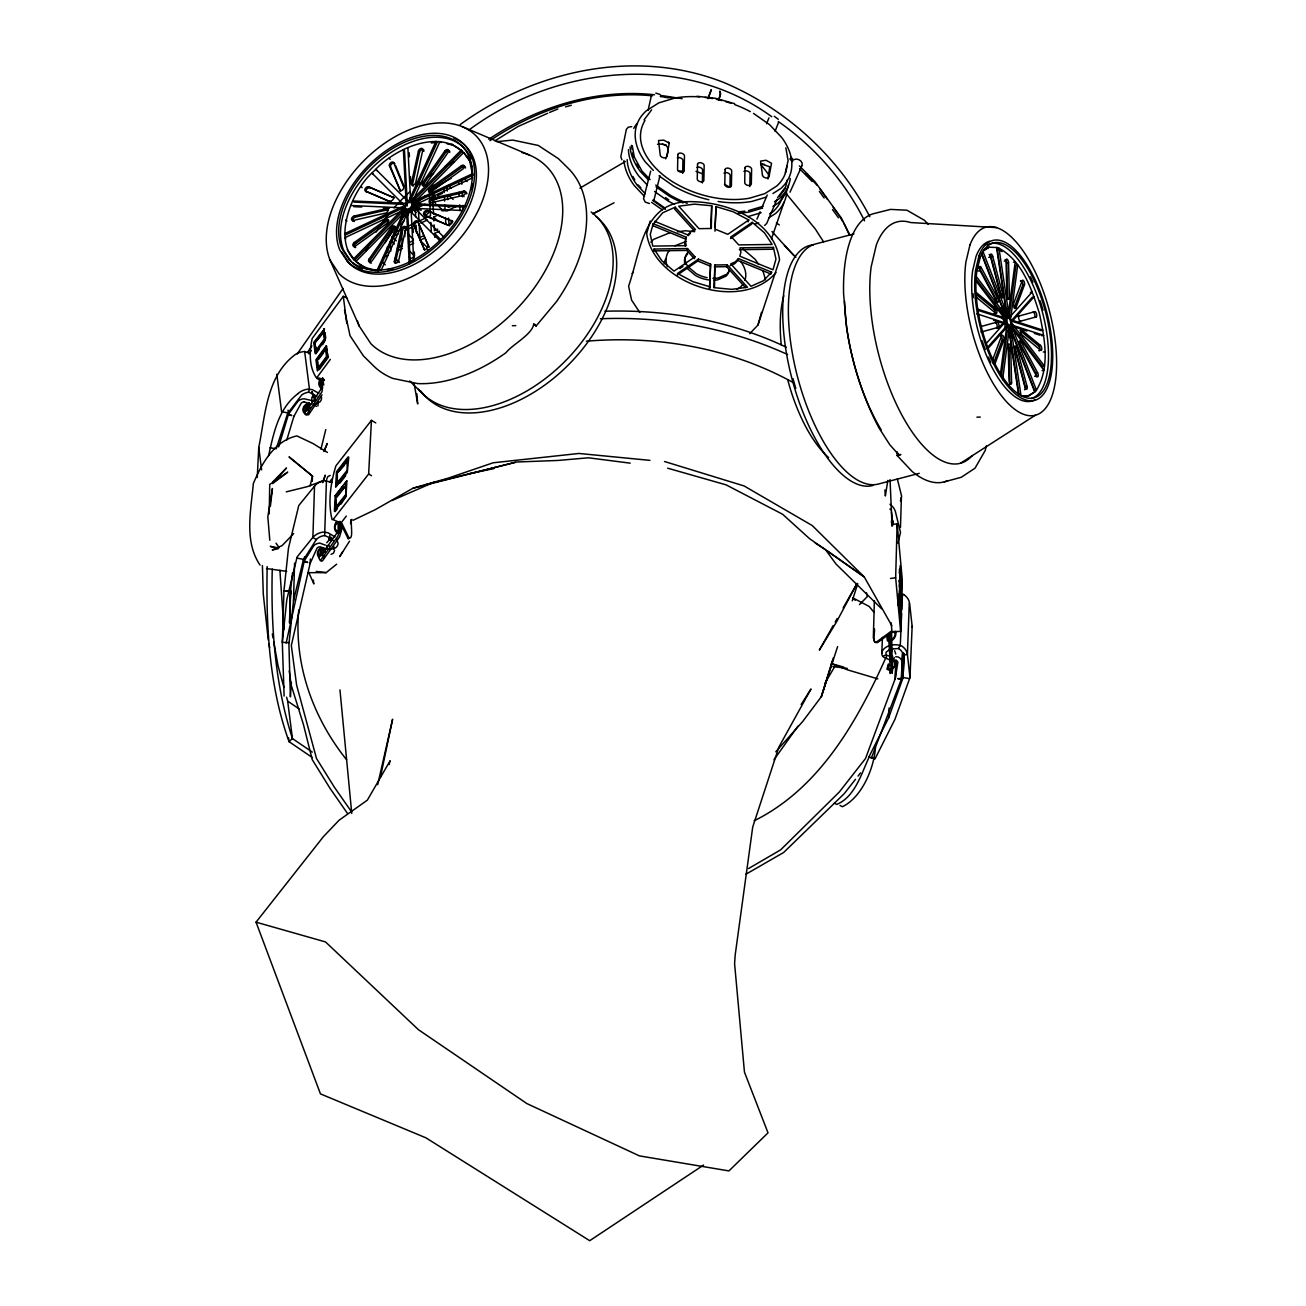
<?xml version="1.0" encoding="UTF-8"?>
<svg xmlns="http://www.w3.org/2000/svg" width="1306" height="1306" viewBox="0 0 1306 1306"><rect width="100%" height="100%" fill="white"/><g stroke="black" fill="none" stroke-linecap="round" stroke-linejoin="round"><path stroke-width="1.5" d="M267.175 566.608C266 625.558 268.905 685.683 289.05 741.677L312.216 757.464M272.252 569.057C270.881 626.145 274.799 683.936 292.446 738.576L312.297 752.109M329.683 539.28L329.732 535.329M333.765 549.565L333.797 546.381M338.221 522.596L338.107 530.905A3.069 1.028 -67.2 0 1 338.058 531.395L320.639 556.144L322.762 548.798M339.642 522.661L339.413 530.905L337.895 536.146L320.296 560.601L319.056 558.397A13.648 4.62 -67.2 0 1 319.17 555.948L321.668 547.753M341.29 523.526L341.046 531.754L339.527 537.011L322.37 560.976L321.015 561.058M669.26 143.154L663.758 140.134L658.502 140.526L660.216 154.957A3.396 2.106 17.7 0 0 663.481 157.765A3.396 2.106 17.7 0 0 666.827 156.263L669.26 143.154L668.509 142.028M682.679 173.355L682.924 160.475A3.396 2.106 17.7 0 0 680.899 158.075A3.396 2.106 17.7 0 0 677.308 157.846M702.367 182.938L702.612 170.041A3.396 2.106 17.7 0 0 700.587 167.658A3.396 2.106 17.7 0 0 696.996 167.413M710.693 228.452L711.721 205.76L694.433 204.144L678.761 206.217L699.004 228.664L711.28 228.485L711.721 205.76M710.611 264.139L709.533 288.724L710.611 264.139L698.416 259.143L677.471 273.476L692.947 281.688L710.17 286.863M713.892 287.679L714.937 264.987L727.213 264.824L747.456 287.255L731.784 289.344L714.496 287.712L714.937 264.987M715.051 227.407L716.047 206.609L733.27 211.784L748.746 219.996L748.109 221.857M714.97 231.195L716.047 206.609M729.956 186.513L730.168 175.461A3.396 2.106 17.7 0 0 727.736 172.914A3.396 2.106 17.7 0 0 724.014 173.176M749.824 186.578L750.068 173.698A3.396 2.106 17.7 0 0 747.652 171.135A3.396 2.106 17.7 0 0 743.93 171.412M328.606 538.888L329.912 537.06M329.243 538.758L329.553 537.843M331.3 540.57L329.634 539.705M331.414 538.807L330.647 537.615M298.764 609.918C293.719 664.232 312.869 717.598 346.596 759.765M291.401 682.238L290.389 696.849L288.871 642.405M891.149 622.815L891.884 630.798L876.848 641.768L874.628 642.013L873.339 637.703L874.367 600.629M892.014 524.555L897.14 523.837L902.087 577.399L901.009 629.965L900.797 631.451L892.651 631.565L877.599 642.519C871.102 644.413 875.444 630.651 874.367 628.708M892.422 660.95C888.896 672.198 897.222 668.084 894.332 661.342L891.672 661.734M892.7 660.167L892.537 668.819A13.648 0.882 -89.9 0 1 892.39 671.268L892.112 673.325L890.676 644.984L891.345 631.271M900.601 631.304L895.655 577.758L897.14 523.837M898.381 599.47L898.218 605.298L899.475 589.675L901.091 607.192L900.667 622.701L899.034 605.184M898.757 607.976L898.512 600.711M899.279 573.04L900.209 569.351L901.271 594.834L900.209 569.351M899.703 581.088L900.144 565.58L901.76 583.096L901.32 598.605L899.703 581.088L898.887 581.203M900.601 618.93L899.54 593.43L900.895 608.188L899.785 619.044M289.622 622.962L290.503 590.981L292.511 572.893M332.132 482.371L324.59 480.69A17.647 14.546 9.8 0 0 315.432 485.065L298.764 505.52L288.463 548.194L283.957 590.883L282.308 642.307L289.067 642.732L293.507 600.695L294.568 563.098M289.687 622.815L290.667 590.949L283.957 590.883L290.683 590.639M893.043 520.947L892.929 524.979L891.459 511.936M900.471 527.461L901.401 497.227M289.491 622.635L290.503 590.981L290.781 593.855M304.445 556.862L304.102 561.76L307.792 562.494L304.314 560.813L313.701 545.859A8.685 7.167 9.8 0 1 319.807 543.149L325.406 545.141M310.355 559.017L310.077 563.604L317.048 548.145A4.408 3.624 9.8 0 1 320.15 546.773L327.545 549.304M314.534 485.963L312.885 537.386L297.115 556.944L286.814 599.617L282.308 642.307L284.12 696.049M326.451 480.461L324.639 535.574L330.336 537.974L333.144 540.619M889.092 640.577L889.99 660.918M875.461 747.13C874.22 767.846 862.025 797.182 842.435 806.716L840.019 805.492M881.795 653.212L882.464 637.426M892.912 660.33L895.736 660.934L895.181 678.793L897.859 662.485A4.408 3.494 -10.1 0 0 895.981 660.134L894.43 660.134M896.161 660.428L895.41 678.189L865.535 758.492L839.35 791.975L780.678 849.831L748.55 868.555M901.646 613.608L900.307 645.18L898.397 648.527L890.137 649.147L886.105 652.2A3.934 3.134 -10.1 0 0 886.072 653.686M901.809 609.657L902.479 593.871L903.932 594.752M901.646 671.431L901.32 679.332L897.761 678.647L901.662 678.418L902.756 652.755M901.826 667.497L902.397 653.669M903.948 594.736A17.647 14.023 -10.1 0 1 909.319 601.984L907.425 654.437L909.972 677.585L894.953 719.328L874.971 758.982L868.947 756.892L888.635 717.859L903.164 677.488L909.596 678.647M909.972 677.585L912.143 626.276L909.596 603.111M889.092 640.413L889.566 633.671M888.635 717.859L889.076 707.999M903.083 674.255L902.903 678.206L903.556 652.967L903.409 656.918L903.279 655.171A13.386 10.628 -10.1 0 0 899.034 648.886L898.397 648.527M903.279 670.305L903.997 654.502M903.425 671.578L904.242 653.816M897.14 455.5L897.304 451.974A4.228 3.069 -43.1 0 0 900.879 454.537L897.14 455.5L912.11 471.466A138.681 57.089 75.3 0 0 947.878 480.575M984.218 249.707L989.148 247.209L997.719 247.552C1022.157 260.025 1031.56 288.773 1039.364 313.228C1044.702 338.515 1050.628 368.21 1035.691 391.376L1028.459 396.093L1022.941 396.404M892.52 658.599L892.635 656.281M335.218 495.79L334.401 511.217L346.041 496.313L346.841 480.886L335.218 495.79L346.841 480.886M348.098 456.904L336.458 471.809L335.658 487.236L347.298 472.331L348.784 457.312L337.16 472.217L336.458 485.718M335.707 500.051L335.103 511.625L337.421 508.638M345.812 484.428L345.943 495.513L336.132 508.083L336.001 496.982L346.498 484.836M347.053 460.447L347.2 471.531L337.389 484.102L337.258 473.001L347.755 460.855M336.132 508.083L336.328 504.524M337.389 484.102L337.568 480.543M350.612 523.641L350.808 519.755M351.951 519.364C349.747 521.045 354.22 540.096 348.947 537.843L341.405 522.433L346.319 516.115M371.443 420.352L335.871 465.932C330.679 482.877 327.757 502.141 332.034 519.478L333.063 519.576L368.651 474.013L371.443 420.352L375.769 422.915M312.199 481.408L312.509 476.135L289.214 457.035L312.509 476.135L310.093 485.946M886.35 658.355L886.578 655.204M889.304 633.426L890.186 673.521L890.447 671.97M891.606 631.533L892.259 668.656M306.224 404.109L304.673 412.125A14.17 4.767 -65.8 0 0 305 413.839L305.865 414.884L306.91 414.231L321.962 391.816L322.631 387.458L321.129 378.626M307.596 403.766L306.208 411.39L321.276 388.747A3.004 1.012 -65.8 0 0 321.26 388.388L319.513 378.511M471.825 166.939L470.976 162.956C450.407 123.727 396.91 145.619 373.891 171.2C345.502 195.231 324.084 265.134 379.034 270.456M471.564 189.55L472.086 183.673M287.581 413.545L301.588 395.114A12.146 10.219 -6.9 0 1 308.33 392.273L309.424 388.959L304.657 351.526L302.878 351.722A15.966 13.435 -6.9 0 0 293.034 356.293C266.228 378.169 265.298 415.912 258.751 447.419L257.249 477.604M270.44 506.01L272.415 488.542L267.828 516.735L269.803 540.276M785.151 188.554L779.372 196.439M986.601 348.473L1004.755 328.132L1005.489 322.533M1006.404 315.579L1007.285 308.951M1000.396 374.447L1007.285 322.06L975.647 280.447M1001.327 376.226L1007.236 331.381L1006.453 326.206L1008.265 325.733M1002.616 379.654L1009.767 325.325L1043.869 370.169L1042.074 370.643M892.292 668.623L891.427 669.243M887.835 480.428L885.354 496.002L884.913 489.913M268.612 455.614C273.689 433.053 278.39 408.533 297.833 393.759M665.636 158.826C670.729 148.051 667.692 142.958 657.489 144.28M767.912 178.971L769.789 166.842L760.549 163.593M380.487 776.907L392.6 719.231L377.695 784.677M405.791 228.142L398.754 260.4A2.694 1.714 -45.5 0 1 396.077 263.11A2.694 1.714 -45.5 0 1 394.363 261.396L401.399 229.138A2.694 1.714 -45.5 0 1 404.076 226.444A2.694 1.714 -45.5 0 1 405.791 228.142L406.917 229.252M422.785 150.141L415.765 182.399A2.694 1.714 -45.5 0 1 413.088 185.109A2.694 1.714 -45.5 0 1 411.374 183.395L418.41 151.137A2.694 1.714 -45.5 0 1 421.071 148.427A2.694 1.714 -45.5 0 1 422.785 150.141L423.911 151.251M395.44 263.061A2.694 1.714 -45.5 0 1 395.489 262.506L402.526 230.248A2.694 1.714 -45.5 0 1 404.615 227.75A2.694 1.714 -45.5 0 1 406.852 228.224M413.169 186.17A2.694 1.714 -45.5 0 1 412.5 184.505L419.52 152.247A2.694 1.714 -45.5 0 1 421.609 149.749A2.694 1.714 -45.5 0 1 423.862 150.206M286.161 643.058L304.314 560.813M310.224 562.984L291.32 645.442L296.609 685.111L316.493 758.46L334.222 786.996L351.445 811.679M648.07 110.39L651.351 95.779M802.113 165.193C803.108 161.291 798.162 158.189 794.717 159.316M785.33 172.816L788.106 160.622L785.853 147.807M787.289 179.918L785.641 186.921L777.592 197.63M986.324 445.901L985.23 450.456L975.043 468.168L961.265 477.278L944.369 481.849M293.507 600.695L303.465 559.425L296.854 558.021M320.95 449.231L325.765 429.592M653.816 200.732L659.971 175.755M900.438 501.063L901.646 496.28L897.336 478.943M897.859 543.133L900.52 532.554L895.345 511.397A15.966 13.648 2.6 0 0 889.957 504.279M324.394 549.663L322.37 555.589M349.73 537.566L348.294 538.97L340.262 522.808L333.063 519.576M389.106 764.614L390.168 760.696L367.361 800.137L339.103 820.201L323.415 836.656L256.041 922.167L320.46 1093.889L425.903 1137.82L589.708 1240.7L703.575 1165.066M749.709 333.683L757.986 324.998L779.551 259.829C774.017 220.518 728.732 202.61 693.355 201.712C642.993 199.23 641.393 249.152 628.61 286.161L631.598 300.119L639.809 312.477M650.176 220.975L646.666 233.66C654.061 285.002 742.02 312.754 776.042 272.497M685.275 246.034L684.654 243.112L686.385 237.284L653.212 223.701L650.257 234.362L652.788 246.099L686.238 245.642L685.291 241.267M757.986 324.998L761.496 312.314M708.081 98.619L711.166 89.804M718.659 100.301L720.618 93.346L719.9 91.11M278.635 446.897L288.528 414.1L297.719 401.611A7.918 6.677 -6.9 0 1 304.118 398.803L314.109 401.04M286.798 439.91L294.013 415.977M832.64 660.738L821.327 696.702L802.668 721.532L775.797 751.783M833.359 657.8L821.327 696.702L837.619 646.584M708.032 98.423L711.411 89.673M718.578 100.284L720.357 94.718L719.998 91.649M852.263 600.825L857.748 583.668M323.039 482.094L325.292 475.123L322.533 482.583M317.978 405.905L318.125 401.97M653.212 223.701L652.576 225.563L685.748 239.145L686.385 237.284M653.963 223.163L662.73 212.764L675.235 207.181L695.478 229.627L690.809 231.701L687.772 234.884L654.6 221.302M654.061 249.038L653.424 250.883L686.874 250.426L694.319 258.67L694.955 256.809L687.511 248.564L654.061 249.038L661.799 260.694L674.01 271.142L694.955 256.809M675.235 207.181L674.598 209.042L693.486 229.987M686.874 250.426L687.511 248.564M676.835 275.337L697.779 261.004L698.416 259.143M731.262 236.664L730.625 238.525L751.57 224.191L752.207 222.33L764.418 232.794L772.156 244.451L738.706 244.908L731.262 236.664L752.207 222.33M745.481 287.614L726.577 266.669L727.213 264.824M737.808 260.449L738.445 258.588L771.617 272.17L770.981 274.031L737.808 260.449L734.772 263.632L730.103 265.706M771.487 238.769L784.041 202.283M773.43 247.373L775.96 259.11L773.005 269.771L739.833 256.188L740.926 252.221L739.98 247.846L773.43 247.373L772.793 249.234L739.343 249.691M911.751 627.337L912.143 626.276M993.066 360.113A2.694 1.11 75.3 0 1 993.148 358.399L1001.653 335.658A2.694 1.11 75.3 0 1 1003.351 336.213A2.694 1.11 75.3 0 1 1003.906 339.87L995.401 362.611L993.605 363.084A2.694 1.11 75.3 0 1 993.164 363.574M1022.206 280.676L1013.701 303.416A2.694 1.11 75.3 0 0 1014.24 307.073A2.694 1.11 75.3 0 0 1015.954 307.628L1024.459 284.888A2.694 1.11 75.3 0 0 1023.904 281.231A2.694 1.11 75.3 0 0 1022.206 280.676L1020.394 281.149M993.605 363.084L1002.094 340.344A2.694 1.11 75.3 0 0 1000.918 335.838M1020.59 280.823A2.694 1.11 75.3 0 1 1022.255 281.982A2.694 1.11 75.3 0 1 1022.663 285.361L1014.158 308.102L1015.954 307.628M886.007 657.391C857.193 721.451 819.613 788.4 754.133 820.788M871.298 758.247L901.662 678.418L901.989 661.669A8.685 6.905 -10.1 0 0 898.299 657.032L895.753 656.657M766.606 123.727L768.956 117.867M775.062 131.384L778.507 122.438M307.906 410.639L309.147 402.672M869.323 756.68C861.389 773.462 855.218 796.66 836.787 804.414L834.371 803.19M323.921 451.501L327.039 443.958M324.263 450.782L327.284 443.436M309.93 411.602L308.004 414.149M756.958 219.147L760.125 211.703M761.708 207.997L767.242 194.986M776.988 199.279L766.704 223.44L764.696 225.432M326.647 479.367L327.871 476.543L330.222 475.449M326.761 542.708L329.39 539.688M334.63 550.414L333.405 553.254L331.055 554.315M801.966 165.731L789.999 192.194M411.765 202.365L411.553 198.349L437.118 142.403L436.008 141.293L407.619 203.426L352.767 200.961L353.893 202.071L403.293 204.291L402.166 203.181M381.156 270.26L409.545 208.127L462.422 210.495M410.313 263.224L407.847 215.408L410.672 209.221L420.075 209.646M414.182 201.548L415.553 198.528L462.389 151.186L461.263 150.076L409.251 202.659L375.948 169.453L377.075 170.564M894.496 657.669L891.214 662.224M324.868 556.144L323.545 558.315M895.704 632.512L895.116 632.071M340.425 530.66C345.339 514.695 326.892 527.395 339.038 531.852M834.844 666.403L824.723 683.609M293.85 416.516L301.245 403.081A4.049 3.396 -6.9 0 1 304.249 401.905M833.212 625.525L819.352 650.11L836.607 621.77L857.111 583.358L843.121 607.959M835.187 622.015L837.179 618.489M888.309 664.068L886.937 669.227L890.17 670.647M888.929 664.33L887.819 668.509L890.431 669.668M342.613 551.703L339.674 556.731L349.551 541.125M891.916 649.523L892.161 648.592M891.688 651.221L891.165 649.866M303.302 560.16L316.281 539.607A13.386 11.036 9.8 0 1 323.855 535.656L324.639 535.574M801.166 704.505L810.993 689.013L778.866 747.081L752.713 827.073L735.18 955.061L734.592 963.746L744.453 1072.128L768.01 1132.857L728.928 1170.911L639.45 1155.892L526.857 1103.57L418.426 1029.683L325.537 941.936L256.041 922.167M797.884 726.185L773.952 759.782M307.351 352.555L311.856 345.878M308.983 353.861L311.22 350.547M315.105 397.71C310.485 398.477 317.831 396.159 313.244 397.089L311.873 397.612L311.726 401.546M322.027 394.869L308.51 414.867L306.714 414.818M650.682 171.119L643.515 198.757L645.213 202.087L649.506 203.54M297.213 353.959L343.103 288.446M369.092 259.078L391.229 227.489A2.694 1.714 -45.5 0 1 394.396 226.003A2.694 1.714 -45.5 0 1 394.543 228.844L372.406 260.416A2.694 1.714 -45.5 0 1 369.239 261.902A2.694 1.714 -45.5 0 1 369.092 259.078L370.218 260.172A2.694 1.714 -45.5 0 0 371.394 263.061M422.605 182.709L444.742 151.137A2.694 1.714 -45.5 0 1 447.925 149.635A2.694 1.714 -45.5 0 1 448.072 152.476L425.936 184.048A2.694 1.714 -45.5 0 1 422.752 185.534A2.694 1.714 -45.5 0 1 422.605 182.709L423.732 183.82A2.694 1.714 -45.5 0 0 423.258 186.023M370.218 260.172L392.355 228.599A2.694 1.714 -45.5 0 1 395.049 227.015M423.732 183.82L445.868 152.231A2.694 1.714 -45.5 0 1 448.562 150.647A2.694 1.714 -45.5 0 1 449.721 152.41M329.455 482.289L331.708 479.139M331.577 539.639L331.626 537.501M346.808 297.915L343.298 296.315L312.248 338.368C309.31 350.857 308.918 366.447 316.085 377.401L324.149 379.507M323.904 328.622L325.325 339.789L315.17 353.534L313.75 342.368L324.574 328.932L314.42 342.678L315.84 353.844L319.235 349.257M314.762 343.005L324.002 331.724L324.982 339.462L316.427 351.053L314.762 343.005L324.002 331.724M315.758 350.743L324.312 339.152L323.317 331.414M322.615 344.686L325.325 339.789M326.125 345.976L327.545 357.142L317.391 370.888L315.954 359.721L326.125 345.976L327.267 350.008M317.815 369.337L316.64 360.032L326.794 346.286M316.983 360.358L326.206 349.077L327.202 356.816L318.631 368.406L317.652 360.668M318.729 359.215L323.006 353.42M317.962 368.096L326.516 356.505L325.537 348.767M319.186 369.68L328.214 357.452L327.741 353.73M317.195 377.189L330.336 359.395M644.054 119.907L651.612 109.867M644.935 120.527C630.129 145.358 655.106 172.082 675.986 183.754A76.254 47.277 17.7 0 0 749.448 198.218L764.81 193.647L776.678 186.072A74.344 46.102 17.7 0 0 786.865 166.221M344.082 465.573L337.258 473.001M336.703 483.693L346.498 471.123M339.838 483.171L345.666 475.727M336.703 497.39L345.274 486.403M335.446 507.675L345.257 495.105M340.915 504.181L346.041 496.313M340.033 521.404L339.217 522.449L338.189 521.845M855.512 779.29L844.215 793.689L783.633 852.508L745.808 874.285M858.026 776.107L860.54 772.907M404.093 220.779L401.154 224.306L401.415 229.399M496.558 141.668L512.752 140.085L538.252 145.439L558.429 158.679L568.388 168.474A138.681 88.188 -45.5 0 1 556.438 301.686L536.129 325.978L533.795 323.692C532.766 334.254 512.164 344.621 505.961 352.718A138.681 88.188 -45.5 0 1 417.626 383.572L392.828 378.414A138.681 88.188 -45.5 0 1 373.336 365.664L363.378 355.852L350.041 335.707L344.523 310.142M336.491 522.008C333.226 524.881 333.895 533.468 339.201 532.946M340.131 532.391C342.907 529.534 342.841 523.788 339.364 521.518M998.339 328.328L1001.735 324.525M986.536 343.135L1007.008 320.166L981.181 253.201M1008.558 312.379L1006.763 312.852L997.18 248.76L998.992 248.287L1009.62 319.448L1042.857 330.14L1041.062 330.614L1011.122 320.982L1032.262 297.278L1034.058 296.805L1010.599 323.121L1036.425 390.102L1034.63 390.559L1011.366 330.255L1013.162 329.781M988.413 348L1008.885 325.031L1034.711 392.012L1026.647 396.567M650.845 242.247L653.555 239.39L669.603 232.86M632.104 273.476L633.394 272.138M688.148 235.684L690.172 233.562M738.445 258.588L735.409 261.771L730.756 263.861L750.983 286.292L763.504 280.708L771.617 272.17M293.654 533.615L282.112 545.598L272.236 550.006L278.178 548.749M890.153 632.365L886.921 637.655L887.427 640.871C892.096 643.14 897.63 635.581 895.41 631.337M859.495 604.564L867.315 596.613L866.547 592.875M273.019 481.669L286.487 467.972L272.595 483.628L287.728 472.103L269.722 484.461L269.232 513.911M405.48 206.479L353.469 259.045L354.595 260.155L401.432 212.813L404.419 211.409M401.024 218.086L406.378 212.682M430.751 188.031L433.592 185.158M416.173 212.6L413.3 209.776L420.467 203.654M435.339 196.21L432.482 193.386L429.478 195.949L429.658 199.345M307.808 572.681L326.141 572.632L336.67 564.192M354.399 242.459L385.711 220.028A2.694 1.714 -45.5 0 1 388.519 220.143A2.694 1.714 -45.5 0 1 387.066 223.342L355.754 245.789A2.694 1.714 -45.5 0 1 352.947 245.659A2.694 1.714 -45.5 0 1 354.399 242.459L355.526 243.569A2.694 1.714 -45.5 0 0 353.959 246.279A2.694 1.714 -45.5 0 0 355.722 247.438M430.098 188.195L461.393 165.764A2.694 1.714 -45.5 0 1 464.218 165.895A2.694 1.714 -45.5 0 1 462.765 169.078L431.453 191.525A2.694 1.714 -45.5 0 1 428.629 191.394A2.694 1.714 -45.5 0 1 430.098 188.195L431.225 189.305A2.694 1.714 -45.5 0 0 429.756 192.504M355.526 243.569L386.821 221.122A2.694 1.714 -45.5 0 1 388.535 220.534M431.225 189.305L462.52 166.874A2.694 1.714 -45.5 0 1 465.393 168.033M748.746 219.996L727.801 234.329L715.606 229.35M679.822 268.595L683.038 266.391M891.394 670.125L895.557 665.538L895.736 660.934M579.946 188.129L625.345 161.52M989.148 247.209L982.879 251.274L1008.722 318.256L1032.181 291.94L1030.385 292.413M960.514 463.238L1035.511 415.128M674.875 245.822L686.434 241.284M772.956 193.517L780.857 188.472A79.274 49.155 17.7 0 0 781.837 137.652L769.577 124.674L753.513 113.41M774.442 201.744L779.307 198.643A81.331 50.428 17.7 0 0 790.277 178.53M772.956 206.397L777.821 203.295A81.331 50.428 17.7 0 0 788.481 185.077M769.658 213.841L772.826 211.833A79.274 49.155 17.7 0 0 782.784 195.884M769.054 217.645L775.65 213.449A82.588 51.212 17.7 0 0 786.783 193.027M649.947 460.365L578.917 453.46L493.162 462.781L448.138 478.176L413.039 488.199L375.165 509.715L353.11 520.261M736.992 289.377L740.208 287.32A40.339 25.01 17.7 0 0 742.575 284.741M494.941 140.819L518.009 126.535L547.671 113.279M903.279 655.171L907.425 654.437L907.18 653.294A17.647 14.023 -10.1 0 0 901.793 646.046C895.671 643.385 886.105 644.74 882.383 650.829A8.489 6.759 -10.1 0 0 882.644 656.249L886.627 654.73M460.136 124.625C534.791 70.149 636.071 47.8 723.834 82.507C785.902 108.708 838.86 156.834 869.78 216.714M469.034 129.931C555.181 65.904 682.205 51.358 771.732 116.707M488.819 139.269C536.946 106.88 596.401 88.433 654.535 94.767M489.962 140.673C537.141 108.724 595.307 90.13 652.478 95.811M891.623 650.323L892.782 648.413M614.032 202.789L592.973 213.776M600.123 210.184L592.989 213.711M314.24 397.057L314.664 395.636L312.918 396.518M314.42 397.514L315.546 395.849L314.322 394.967L312.33 396.681M405.954 199.361L407.08 200.455L404.517 150.892L403.391 149.782L406.231 204.83L344.539 233.758L345.666 234.851L401.22 208.797L400.093 207.703M473.539 174.89L472.413 173.796L410.721 202.724L407.88 147.676M414.981 202.348L471.744 175.739M472.625 177.796L410.933 206.723L413.675 260.008M437.641 195.606L442.554 193.288M463.63 207.001L418.181 204.96L413.692 207.066L412.565 205.956M429.903 204.014L430.507 215.751L419.014 221.138L418.295 207.442L424.874 204.373M433.559 214.315L432.841 200.634L441.053 196.782M394.2 232.778L399.603 230.231M404.468 227.962L415.961 222.575A2.694 1.714 -45.5 0 1 418.655 222.2M441.771 210.462L445.052 208.927L444.856 205.009M448.105 207.507L451.386 205.956M393.579 235.847L398.363 233.611M420.793 223.097L427.356 220.012M433.902 220.959L433.69 217.041L438.62 214.723M448.236 210.217L458.096 205.597M397.334 248.107L402.264 245.806L401.562 232.109M408.598 242.834L413.529 240.516M423.144 236.011L419.863 237.545L419.144 223.865M437.69 229.187L434.408 230.738L434.098 224.861M452.235 222.363L448.954 223.914L448.644 218.037M382.87 257.674L387.866 255.339M397.481 250.834L402.411 248.515M408.745 245.544L413.659 243.243M424.923 237.953L419.993 240.271L427.16 247.324M434.751 237.366L434.539 233.448L439.469 231.146M409.447 259.241L414.377 256.939M409.578 261.967L414.508 259.649M413.3 209.776L415.259 208.878L415.651 216.698M391.947 500.525L433.984 482.224M336.034 523.02L337.683 522.318M549.532 112.447L557.874 109.002M323.104 480.657L307.236 486.681L286.243 491.856M347.804 538.219L348.947 537.843M316.183 403.929L320.003 401.791A6.481 5.469 -6.9 0 0 321.439 399.163L321.505 396.91M630.227 463.157L588.451 457.802L558.005 460.447L516.719 461.998L413.039 488.199M766.393 197.092L751.832 201.434A81.315 50.412 17.7 0 1 718.104 201.499M748.567 210.593L763.112 206.25M762.59 208.029L749.53 211.931A83.372 51.701 17.7 0 1 738.07 213.204M748.044 216.584L761.12 212.698M754.884 224.126L758.672 222.983M565.547 106.88L571.293 105.296M981.541 330.549A2.694 1.11 75.3 0 0 982.798 331.593L981.002 332.067L998.421 327.3A2.694 1.11 75.3 0 0 998.796 324.394A2.694 1.11 75.3 0 0 997.049 322.092L981.426 326.402A2.694 1.11 75.3 0 0 980.871 327.365M1034.793 311.693L1017.39 316.46L1019.186 315.987A2.694 1.11 75.3 0 0 1018.811 318.893A2.694 1.11 75.3 0 0 1020.557 321.194L1018.762 321.668L1036.164 316.901A2.694 1.11 75.3 0 0 1036.556 313.995A2.694 1.11 75.3 0 0 1034.793 311.693L1032.997 312.167A2.694 1.11 75.3 0 1 1034.744 314.468A2.694 1.11 75.3 0 1 1034.368 317.374L1036.164 316.901M853.944 233.905L815.27 244.026A124.086 51.081 75.3 0 0 797.705 377.565A124.086 51.081 75.3 0 0 878.628 483.971L919.228 473.343M988.773 257.413L990.568 256.939A2.694 1.11 75.3 0 1 990.96 254.05A2.694 1.11 75.3 0 1 992.707 256.351L1002.747 294.389A2.694 1.11 75.3 0 1 1002.371 297.278A2.694 1.11 75.3 0 1 1000.608 294.976L990.568 256.939M989.148 254.523A2.694 1.11 75.3 0 1 990.911 256.825L992.707 256.351M1004.216 261.118L1006.012 260.645A2.694 1.11 75.3 0 1 1007.22 259.29A2.694 1.11 75.3 0 1 1008.542 262.735L1009.44 297.817A2.694 1.11 75.3 0 1 1008.232 299.172A2.694 1.11 75.3 0 1 1006.91 295.727L1006.012 260.645M978.733 267.11A2.694 1.11 75.3 0 1 979.386 267.959L981.181 267.485L997.686 298.258A2.694 1.11 75.3 0 1 998.225 301.931A2.694 1.11 75.3 0 1 996.527 301.376L980.022 270.587A2.694 1.11 75.3 0 1 979.467 266.93A2.694 1.11 75.3 0 1 981.181 267.485M1007.612 298.878A2.694 1.11 75.3 0 0 1007.644 298.29L1006.746 263.208L1008.542 262.735M978.21 271.06L980.022 270.587M1013.44 262.163L1015.235 261.69L1007.824 317.962L976.186 276.366M1022.663 285.361L1024.459 284.888M975.37 298.388L977.182 297.915L995.711 313.211A2.694 1.11 75.3 0 0 996.919 311.856A2.694 1.11 75.3 0 0 995.596 308.412L977.051 293.115A2.694 1.11 75.3 0 0 976.17 293.083M1001.016 297.262A2.694 1.11 75.3 0 0 1000.951 294.862L1002.747 294.389M979.386 267.959L995.874 298.731L997.686 298.258M1007.644 298.29L1009.44 297.817M976.79 294.862L993.801 308.869L995.596 308.412M993.915 313.669L995.711 313.211M1006.142 311.595L1004.347 312.069L981.802 253.642M1002.633 313.979L1004.445 313.505M977.77 310.257L1002.094 318.076L1003.906 317.603M1011.04 315.644L1009.244 316.101L1015.921 265.428L1017.717 264.955L1010.305 321.227L1044.408 366.072L1042.612 366.545L1011.905 326.157L1013.701 325.684M997.049 322.092L995.237 322.566A2.694 1.11 75.3 0 1 997 324.868A2.694 1.11 75.3 0 1 996.609 327.773L998.421 327.3M1006.387 320.868L1004.575 321.341L1002.094 318.076M1004.673 322.778L1002.877 323.251L1005.212 320.639L1004.526 318.86M1011.122 320.982L1012.934 320.509M1005.293 324.035L1007.089 323.561M1004.755 328.132L1006.551 327.659M1007.236 331.381L1009.032 330.924M999.09 334.483L1000.886 334.01M1018.941 394.249L1009.652 332.165L1011.448 331.691M1038.743 350.645L1040.555 350.171A2.694 1.11 75.3 0 0 1041.764 348.816A2.694 1.11 75.3 0 0 1040.425 345.372L1021.88 330.091L1020.084 330.565L1038.629 345.845A2.694 1.11 75.3 0 1 1039.837 348.294A2.694 1.11 75.3 0 1 1039.625 350.677M1002.094 340.344L1003.906 339.87M1041.829 335.789L1043.641 335.316L1010.403 324.623L1021.031 395.783L1028.459 396.093M1018.631 341.535A2.694 1.11 75.3 0 1 1019.284 342.384L1021.08 341.911L1037.584 372.7A2.694 1.11 75.3 0 1 1038.123 376.357A2.694 1.11 75.3 0 1 1036.425 375.818L1034.613 376.275M1009.212 384.682A2.694 1.11 75.3 0 0 1009.783 383.131L1008.901 348.033L1010.697 347.559A2.694 1.11 75.3 0 0 1009.375 344.115A2.694 1.11 75.3 0 0 1008.167 345.47L1009.048 380.568A2.694 1.11 75.3 0 0 1010.387 384.013A2.694 1.11 75.3 0 0 1011.595 382.658L1010.697 347.559M1014.06 346.678A2.694 1.11 75.3 0 1 1015.186 348.784L1016.982 348.31L1027.022 386.347A2.694 1.11 75.3 0 1 1026.647 389.237A2.694 1.11 75.3 0 1 1024.9 386.935L1014.86 348.898A2.694 1.11 75.3 0 1 1015.235 346.008A2.694 1.11 75.3 0 1 1016.982 348.31M1038.629 345.845L1040.425 345.372M991.336 358.872L993.148 358.399M1043.298 352.049L1045.094 351.575M1019.284 342.384L1035.789 373.173L1037.584 372.7M1009.783 383.131L1011.595 382.658M1024.541 389.694A2.694 1.11 75.3 0 0 1025.226 386.821L1027.022 386.347M426.017 484.51L515.364 462.308M354.383 221.53L353.257 220.436A2.694 1.714 -45.5 0 1 351.543 218.722A2.694 1.714 -45.5 0 1 354.22 216.012L386.315 208.731L387.441 209.842A2.694 1.714 -45.5 0 1 388.47 209.891M463.891 191.117A2.694 1.714 -45.5 0 1 465.605 192.815A2.694 1.714 -45.5 0 1 462.928 195.525L430.849 202.805A2.694 1.714 -45.5 0 1 429.135 201.108A2.694 1.714 -45.5 0 1 431.813 198.398L463.891 191.117L465.018 192.227A2.694 1.714 -45.5 0 1 466.732 193.925M352.979 221.236A2.694 1.714 -45.5 0 1 353.028 218.951A2.694 1.714 -45.5 0 1 355.346 217.123L387.441 209.842M430.311 203.246A2.694 1.714 -45.5 0 1 432.939 199.508L465.018 192.227M353.257 220.436L385.352 213.139A2.694 1.714 -45.5 0 0 388.029 210.446A2.694 1.714 -45.5 0 0 386.315 208.731M494.043 468.56L468.87 473.817M890.512 578.46L895.655 577.758M899.083 580.19L899.899 580.076M898.414 604.286L899.23 604.172M677.439 231.815L685.275 230.77L694.743 231.668M726.577 266.669L714.3 266.848M431.274 142.974L437.118 142.403M387.017 269.689L392.861 269.118M604.923 311.236C666.925 309.359 730.119 320.427 786.294 347.216M600.336 318.762C664.281 316.215 729.287 327.871 787.6 354.514M760.614 164.181L764.483 164.376M586.361 341.192C657.277 335.267 730.919 347.951 793.428 382.707M512.376 325.716L515.788 325.635M976.904 417.169L980.3 417.087M329.308 549.451L334.711 548.373A8.489 7.003 9.8 0 0 338.107 543.671L336.67 538.774M678.271 170.988L683.593 171.086M631.761 126.6L628.186 127.237L626.358 129.392L620.807 156.736L621.868 159.773M466.454 206.07L411.602 203.605L439.991 141.472L441.118 142.583M350.694 205.483L405.546 207.948L377.173 270.081L378.299 271.175L403.848 215.229L402.738 214.119M353.795 206.674L361.713 207.034M383.442 207.997L389.368 208.274M441.803 210.625L447.729 210.903M996.723 227.619L910.723 222.559A124.772 51.358 75.3 0 0 876.326 244.973L871.135 266.963A124.772 51.358 75.3 0 0 901.695 414.753A124.772 51.358 75.3 0 0 972.252 455.598M286.716 571.342L266.506 568.567M283.957 590.883L290.52 591.308M655.808 93.085L659.905 94.407M329.292 545.843L326.68 545.5M660.493 95.371L682.156 98.685M660.281 96.595L675.904 98.179M664.95 97.346L668.852 97.754M696.947 96.252L715.819 98.358L734.641 103.68M891.116 656.624L892.406 656.771M316.248 571.408L326.141 572.632M832.853 666.533L847.251 668.378M269.967 447.811L276.252 448.742L287.793 412.908L281.59 411.7L276.807 374.251M323.153 378.593C317.913 377.924 317.538 386.935 321.782 388.584M311.138 404.076L304.249 401.889M288.267 414.933L291.744 415.553L288.528 414.1L288.022 410.166M662.207 144.248L666.142 145.015M278.194 547.932L270.309 546.332L275.076 547.867M447.076 143.823L453.035 145.064L462.389 151.186M366.382 268.693L376.308 270.766M889.941 660.052L883.134 656.902M304.657 351.526L309.946 353.159M309.081 392.159L316.885 396.534M843.725 667.105L831.318 663.595L847.676 669.896L877.812 678.875M709.974 266L697.779 261.004M667.676 468.185L726.087 484.853L782.604 514.254L809.573 538.676L864.262 576.942L891.851 625.737M977.704 309.179L1007.204 318.664L996.56 247.503M976.61 313.75L1007.971 323.839L1018.615 395M993.523 320.248L1006.175 324.312M1013.766 326.761L1026.875 330.973M1034.352 333.373L1039.968 335.185M664.509 461.508L744.077 485.946L812.218 525.534L864.262 576.942L827.025 550.642M889.859 656.347L887.688 655.514M774.246 116.267L778.327 119.303M696.016 171.331L702.873 173.943M316.607 406.427L312.983 403.897M368.619 186.823L394.004 197.761L368.619 186.823A2.694 1.714 -45.5 0 0 365.435 188.325A2.694 1.714 -45.5 0 0 365.582 191.149L390.984 202.071L365.582 191.149M427.307 210.576L452.692 221.498L427.307 210.576A2.694 1.714 -45.5 0 0 424.124 212.062A2.694 1.714 -45.5 0 0 424.27 214.902L425.397 215.996A2.694 1.714 -45.5 0 1 425.25 213.172A2.694 1.714 -45.5 0 1 428.433 211.686M424.27 214.902L449.672 225.824M427.258 216.763L447.811 225.073M534.676 324.916L533.844 324.492L536.129 325.978M462.095 126.568L528.783 154.794M323.072 379.409L322.06 378.936L322.778 377.973L320.035 380.209L316.803 378.365M306.159 414.296C298.601 411.716 306.453 398.297 309.93 407.733M321.913 387.637C317.407 386.201 320.084 376.389 324.361 380.568M724.471 184.244L729.336 186.987M997.18 248.76L1002.029 251.568M368.651 474.013L371.541 475.71M815.303 543.067L825.392 549.5L835.971 563.996L881.73 608.89M327.414 452.431L312.999 443.534L296.886 435.91C274.113 440.938 261.624 463.695 253.331 483.595C250.997 510.287 243.896 541.321 260.041 565.074M365.647 268.22L355.885 261.461L407.896 208.895L439.779 240.663M316.281 539.607L312.885 537.386L313.783 536.472A17.647 14.546 9.8 0 1 322.941 532.097L327.904 532.701L334.956 536.864M776.368 222.983L779.356 224.942M286.585 697.208L287.663 701.126L299.237 709.011M659.024 175.869L673.488 186.007A81.315 50.412 17.7 0 0 708.832 199.736M655.759 185.028L670.223 195.165A81.315 50.412 17.7 0 0 687.25 203.295M656.02 186.872L669.211 196.112A83.372 51.701 17.7 0 0 683.038 202.969M665.521 197.581L668.737 199.834M654.535 191.525L667.725 200.765A83.372 51.701 17.7 0 0 674.467 204.373M653.375 199.949L664.46 207.719M652.608 200.34L665.456 209.352M651.612 202.332L662.273 209.809M778.262 121.491C814.503 146.713 844.949 181.338 864.539 220.828M318.795 393.269L312.314 389.661L307.661 389.172A15.966 13.435 -6.9 0 0 297.801 393.743M1040.555 350.171L1022.01 334.891A2.694 1.11 75.3 0 1 1020.672 331.446A2.694 1.11 75.3 0 1 1021.88 330.091M743.049 248.973L755.243 259.421L758.574 264.416M451.909 143.954L453.035 145.064M461.393 165.764L462.52 166.874M444.742 151.137L445.868 152.231M464.234 178.71L467.091 181.518M418.41 151.137L419.52 152.247M462.928 195.525L464.054 196.635M448.317 185.468L451.19 188.293M448.823 195.214L453.117 199.443M431.453 191.525L432.58 192.635A2.694 1.714 -45.5 0 1 431.421 193.174M431.813 198.398L432.939 199.508M432.841 200.634L435.714 203.442M438.587 206.266L442.881 210.495M389.09 158.222L390.216 159.316M393.71 162.711L394.836 163.821A2.694 1.714 -45.5 0 0 392.012 163.691A2.694 1.714 -45.5 0 0 390.559 166.89L400.501 191.182L389.433 165.78A2.694 1.714 -45.5 0 1 390.886 162.597A2.694 1.714 -45.5 0 1 393.71 162.711L403.668 187.019A2.694 1.714 -45.5 0 1 402.199 190.203A2.694 1.714 -45.5 0 1 399.375 190.088M411.374 183.395L412.5 184.505M389.433 165.78L390.559 166.89M414.426 197.435L415.553 198.528M416.859 199.851L417.969 200.944L414.198 204.781L413.071 203.671M433.69 217.041L438 221.269M410.443 197.255L411.553 198.349M417.055 203.85L418.181 204.96M418.295 207.442L421.169 210.266M412.37 201.94L413.48 203.05M414.998 208.372L416.124 209.466M406.15 203.361L407.276 204.471M410.998 208.193L412.125 209.286M406.231 204.83L407.358 205.924M434.539 233.448L440.269 239.096M373.287 174.384L372.161 173.274L405.709 206.707L404.582 205.597M408.778 209.776L409.904 210.886M411.21 212.192L412.337 213.302L412.043 207.834M413.496 224.534L424.581 249.936L413.496 224.534A2.694 1.714 -45.5 0 1 414.949 221.334A2.694 1.714 -45.5 0 1 417.773 221.465L428.858 246.867A2.694 1.714 -45.5 0 1 428.956 247.34M404.795 209.597L405.921 210.707M406.721 214.298L407.847 215.408M400.305 211.703L401.432 212.813M417.773 221.465L428.858 246.867M407.407 227.587L408.533 228.681M361.06 186.546L362.186 187.656M407.472 233.496L413.202 239.145M401.399 229.138L402.526 230.248M385.711 220.028L386.821 221.122M387.066 223.342L388.192 224.452M391.229 227.489L392.355 228.599M409.757 251.323L414.524 255.862L414.329 251.96M391.996 236.598L396.289 240.826M408.925 256.858L410.051 257.968M391.604 241.153L394.477 243.977M354.22 216.012L355.346 217.123M395.212 258.147L399.505 262.375M394.363 261.396L395.489 262.506M345.764 220.028L346.89 221.138M382.413 262.065L385.27 264.873M345.861 238.867L344.751 237.757L406.444 208.829L409.284 263.861M347.298 249.707L354.595 260.155M352.604 257.739L353.73 258.849M409.692 380.977L422.295 393.367M443.567 236.843L411.684 205.075L463.695 152.492L470.976 162.956M855.25 600.303L852.834 597.87L869.143 606.441L874.089 612.432M790.963 157.291L793.787 160.165M799.419 165.878L814.928 181.616L841.472 218.249L849.357 234.819M789.82 158.81L792.611 161.65M799.615 168.735L812.201 181.518M795.876 257.266L784.4 245.512M805.998 173.682L817.311 185.452M653.343 170.417L645.18 161.764A79.274 49.155 17.7 0 1 646.144 110.945L658.795 102.864L675.169 97.983A81.315 50.412 17.7 0 1 699.608 96.889M650.062 179.575L641.899 170.923L634.308 157.128L632.267 145.717M648.543 180.114L640.152 171.249A81.331 50.428 17.7 0 1 630.047 146.99M647.058 184.783L638.683 175.902A81.331 50.428 17.7 0 1 628.431 149.651M638.144 184.93L640.838 187.77M645.311 193.761L637.148 185.109A79.274 49.155 17.7 0 1 627.158 159.528M644.495 196.439L634.292 185.615A82.588 51.212 17.7 0 1 623.958 160.475M687.315 268.546L695.396 275.452A23.165 14.366 17.7 0 0 710.399 280.137M928.207 224.289L924.468 220.306L906.935 210.217L890.545 209.401L873.567 213.678A138.681 57.089 75.3 0 0 843.594 293.866L846.631 327.708A138.681 57.089 75.3 0 0 879.003 427.944L889.827 444.775L897.728 453.606M769.381 175.428L761.251 165.046M793.852 255.568L771.977 231.489M785.771 193.108L815.303 229.007L820.315 236.81A227.473 52.289 59.8 0 0 823.645 241.871M976.839 280.055L1005.114 317.244L1003.449 306.061M993.507 306.763L995.956 309.995M276.007 543.214L279.239 547.655M819.368 191.394L824.135 197.99M832.493 209.531L838.468 217.759M820.135 189.305L827.253 199.181M833.195 207.409L837.946 213.988M347.576 813.573L330.173 788.563L312.265 759.7L303.449 724.569L291.107 684.801L289.23 670.86M304.869 412.402C300.788 408.762 307.302 401.432 309.293 408.027M351.085 261.543L343.658 250.295A80.074 50.918 -45.5 0 1 387.131 155.153A80.074 50.918 -45.5 0 1 471.123 158.924M341.617 251.764L349.273 263.371A82.653 52.567 -45.5 0 0 451.892 233.725A82.653 52.567 -45.5 0 0 453.9 138.24M330.043 260.057L339.038 273.705A97.199 61.823 -45.5 0 0 475.955 214.951A97.199 61.823 -45.5 0 0 417.789 126.764A97.199 61.823 -45.5 0 0 330.043 260.057L359.281 326.157L370.839 343.674A124.772 79.34 -45.5 0 0 529.142 294.748A124.772 79.34 -45.5 0 0 521.829 152.476M839.138 215.637L842.974 221.71M636.642 164.164L638.536 167.609M1036.425 375.818L1019.921 345.029A2.694 1.11 75.3 0 1 1019.366 341.372A2.694 1.11 75.3 0 1 1021.08 341.911M319.448 556.634C315.317 552.356 322.713 544.275 324.41 552.014M318.958 557.433C313.848 552.128 322.99 542.153 325.112 551.703M843.937 223.244L849.847 235.096M308.624 572.126L313.848 583.962L313.293 580.044M762.998 271.077L765.528 279.876M395.604 165.699L404.027 186.252M1000.461 308.33L1003.89 317.227M1009.652 332.165L1011.84 337.813M894.643 650.763L895.769 654.045M326.712 545.892L327.626 549.14M283.924 687.397L278.047 665.831L273.77 641.981M990.911 256.825L1000.951 294.862M1015.186 348.784L1025.226 386.821M469.85 161.846L472.413 173.796M272.334 634.03L273.052 638.014M268.285 640.087L263.273 593.985L262.408 565.563M268.971 643.891L269.64 647.711M631.369 145.309L632.055 149.145M632.741 152.998L633.426 156.834M322.713 379.262L323.757 385.09M312.232 391.718L312.918 395.538L312.069 391.653M414.247 384.209L417.691 403.929L416.859 393.759M1001.653 294.046L1002.257 298.046M1009.636 347.412L1010.224 351.412M762.475 175.102L760.582 161.128L766.018 160.263L771.52 163.283L769.103 176.408A3.396 2.106 17.7 0 1 765.757 177.894A3.396 2.106 17.7 0 1 762.492 175.102M343.298 296.315L346.759 323.48M325.047 332.655L325.765 338.238M315.938 347.184L316.427 351.053M314.975 396.828L315.481 400.779M258.751 447.419L261.608 469.882M287.663 701.126L292.446 738.576L289.05 741.677L288.544 737.743M891.394 520.98L891.818 525.012M339.952 689.878L351.755 813.442M899.687 569.579L900.046 573.481M899.377 569.449L899.72 573.138M899.263 582.035L899.932 589.414M899.246 585.088L899.605 588.99M899.556 599.519L899.916 603.405M899.393 600.923L899.736 604.613M279.908 570.265L283.957 629.296M461.54 179.232L461.802 184.26M462.242 192.847L462.438 196.765M462.895 205.352L463.091 209.27M458.488 180.669L458.667 184.015M459.092 192.325L459.288 196.243M459.745 204.83L460.039 210.69M446.979 185.811L447.256 191.084M447.501 195.769L447.697 199.671M443.942 187.509L444.203 192.521M444.448 197.19L444.644 201.108M445.493 217.514L445.803 223.391M432.482 193.386L432.71 197.908M430.849 222.379L431.355 232.158M416.5 233.121L416.108 225.285L404.599 230.689L404.909 236.549M409.202 152.753L409.415 156.72M410.427 176.539L410.737 182.497M413.12 228.534L413.316 232.435M390.282 241.659L390.772 251.193M387.409 246.703L387.719 252.629M890.039 479.58L892.08 526.334M889.957 509.046A12.146 10.383 2.6 0 1 890.447 509.732M740.698 261.461A40.339 25.01 17.7 0 1 744.926 280.349M667.301 266.702A40.339 25.01 17.7 0 1 669.292 250.442M685.16 264.612A22.594 14.007 17.7 0 1 687.593 254.066M729.107 269.509A22.594 14.007 17.7 0 1 725.989 276.154L717.712 279.843A23.165 14.366 17.7 0 1 714.153 280.219M712.962 278.309A23.165 14.366 17.7 0 0 718.365 277.933L726.642 274.227A22.594 14.007 17.7 0 0 728.944 271.175M707.166 277.672A23.165 14.366 17.7 0 1 696.049 273.525L687.984 266.62A22.594 14.007 17.7 0 1 688.262 252.14M664.199 263.861A40.339 25.01 17.7 0 1 665.57 259.094M705.175 97.428A81.315 50.412 17.7 0 1 712.619 98.538M716.325 99.272A81.315 50.412 17.7 0 1 721.908 100.578M725.614 101.607A81.315 50.412 17.7 0 1 731.131 103.337M734.723 104.611A81.315 50.412 17.7 0 1 750.281 111.614M634.781 179.901A78.099 48.42 17.7 0 1 632.888 176.473M633.753 128.396A81.331 50.428 17.7 0 1 637.001 123.515M744.942 211.148A81.315 50.412 17.7 0 1 739.31 211.719M872.996 485.457A124.086 51.081 75.3 0 1 790.914 374.561A124.086 51.081 75.3 0 1 813.393 244.826M828.592 457.524A100.497 41.368 75.3 0 1 787.796 380.03M781.282 344.882A100.497 41.368 75.3 0 1 783.796 295.744M795.811 388.355A100.497 41.368 75.3 0 1 793.036 378.658M881.158 429.805A124.086 51.081 75.3 0 1 844.525 301.098M990.813 362.399A80.074 32.96 75.3 0 1 988.348 357.06M985.295 349.649A80.074 32.96 75.3 0 1 982.145 340.833M973.345 297.654A80.074 32.96 75.3 0 1 973.101 293.785M987.058 245.071A80.074 32.96 75.3 0 1 1041.372 308.363A80.074 32.96 75.3 0 1 1031.136 398.575M1035.103 399.685A82.653 34.021 75.3 0 1 990.177 363.705A82.653 34.021 75.3 0 1 972.578 271.028L976.023 256.466A82.653 34.021 75.3 0 1 989.605 241.235M1030.336 276.79A82.653 34.021 75.3 0 1 1032.932 282.21M1040.164 300.821A82.653 34.021 75.3 0 1 1043.004 310.224M1020.215 335.364A2.694 1.11 75.3 0 1 1019.872 335.005M995.401 362.611A2.694 1.11 75.3 0 1 993.213 360.799M995.694 302.878A2.694 1.11 75.3 0 1 995.025 302.339M995.874 298.731A2.694 1.11 75.3 0 1 996.429 302.388M993.801 308.869A2.694 1.11 75.3 0 1 995.058 311.661A2.694 1.11 75.3 0 1 994.535 313.881M977.182 297.915A2.694 1.11 75.3 0 1 976.268 296.478M1005.098 259.567A2.694 1.11 75.3 0 1 1006.746 263.208M999.612 297.197A2.694 1.11 75.3 0 1 999.025 296.103M1007.563 344.588A2.694 1.11 75.3 0 1 1008.901 348.033M1035.789 373.173A2.694 1.11 75.3 0 1 1036.327 376.83M596.14 216.649A124.086 78.915 -45.5 0 1 567.914 365.37A124.086 78.915 -45.5 0 1 420.907 391.147M400.126 246.72A107.663 68.467 -45.5 0 1 402.248 243.438M425.25 215.947A107.663 68.467 -45.5 0 1 429.658 211.833M591.128 212.045A124.086 78.915 -45.5 0 1 566.494 359.803A124.086 78.915 -45.5 0 1 418.54 389.188M385.09 242.704A112.953 71.83 -45.5 0 1 395.032 227.505M399.799 221.318A112.953 71.83 -45.5 0 1 408.892 210.935M412.99 206.74A112.953 71.83 -45.5 0 1 424.679 196.178M429.266 192.504A112.953 71.83 -45.5 0 1 451.141 178.285M359.281 326.157A124.772 79.34 -45.5 0 1 357.436 320.982M359.117 269.101A124.772 79.34 -45.5 0 1 360.276 265.445M366.039 250.817A124.772 79.34 -45.5 0 1 370.251 242.279M376.112 232.093A124.772 79.34 -45.5 0 1 390.102 212.584M394.069 207.899A124.772 79.34 -45.5 0 1 409.709 191.917M415.863 186.546A124.772 79.34 -45.5 0 1 422.197 181.469M426.997 177.91A124.772 79.34 -45.5 0 1 433.527 173.437M445.313 166.401A124.772 79.34 -45.5 0 1 453.77 162.107M466.487 156.867A124.772 79.34 -45.5 0 1 470.127 155.61M362.333 268.905A80.074 50.918 -45.5 0 1 352.457 262.832M426.605 185.697A2.694 1.714 -45.5 0 1 426.083 186.154M427.731 245.757A2.694 1.714 -45.5 0 1 426.278 248.956A2.694 1.714 -45.5 0 1 423.454 248.826M416.353 184.685A2.694 1.714 -45.5 0 1 415.896 185.207M414.622 225.644A2.694 1.714 -45.5 0 1 415.798 222.657M427.927 249.609A2.694 1.714 -45.5 0 1 427.389 250.066M366.708 192.26A2.694 1.714 -45.5 0 1 366.562 189.419A2.694 1.714 -45.5 0 1 369.729 187.933M387.637 213.711A2.694 1.714 -45.5 0 1 387.049 214.053M392.877 196.651A2.694 1.714 -45.5 0 1 393.024 199.475A2.694 1.714 -45.5 0 1 389.857 200.977M451.582 220.388A2.694 1.714 -45.5 0 1 451.713 223.228A2.694 1.714 -45.5 0 1 448.546 224.714M677.847 154.679L677.553 169.405A3.396 2.106 17.7 0 0 680.834 172.196A3.396 2.106 17.7 0 0 684.181 170.711L684.475 155.985A3.396 2.106 17.7 0 0 681.193 153.177A3.396 2.106 17.7 0 0 677.847 154.679M697.535 164.246L697.257 178.971A3.396 2.106 17.7 0 0 700.522 181.779A3.396 2.106 17.7 0 0 703.869 180.277L704.163 165.552A3.396 2.106 17.7 0 0 700.881 162.76A3.396 2.106 17.7 0 0 697.551 164.246M725.075 169.666L724.797 184.407A3.396 2.106 17.7 0 0 728.079 187.199A3.396 2.106 17.7 0 0 731.409 185.697L731.703 170.972A3.396 2.106 17.7 0 0 728.438 168.18A3.396 2.106 17.7 0 0 725.091 169.666M744.991 167.886L744.714 182.628A3.396 2.106 17.7 0 0 747.979 185.419A3.396 2.106 17.7 0 0 751.325 183.934L751.619 169.192A3.396 2.106 17.7 0 0 748.354 166.401A3.396 2.106 17.7 0 0 745.008 167.903M887.786 637.344L888.194 639.956C892.014 641.997 897.336 634.716 894.022 631.81L890.398 633.067L887.786 637.344M969.917 245.071L965.869 262.212A97.199 40.013 75.3 0 0 1020.819 413.104A97.199 40.013 75.3 0 0 1046.971 302.372A97.199 40.013 75.3 0 0 969.917 245.071M979.01 255.682L975.566 270.26A82.653 34.021 75.3 0 0 1022.288 398.542A82.653 34.021 75.3 0 0 1044.522 304.396A82.653 34.021 75.3 0 0 979.01 255.682M980.088 257.69L976.757 271.811A80.074 32.96 75.3 0 0 1022.027 396.11A80.074 32.96 75.3 0 0 1043.559 304.902A80.074 32.96 75.3 0 0 980.088 257.69M349.224 259.698L341.797 248.45A80.074 50.918 -45.5 0 1 414.1 138.648A80.074 50.918 -45.5 0 1 462.014 211.294A80.074 50.918 -45.5 0 1 349.224 259.698M347.412 261.526L339.756 249.919A82.653 52.567 -45.5 0 1 414.377 136.575A82.653 52.567 -45.5 0 1 463.842 211.572A82.653 52.567 -45.5 0 1 347.412 261.526"/></g></svg>
